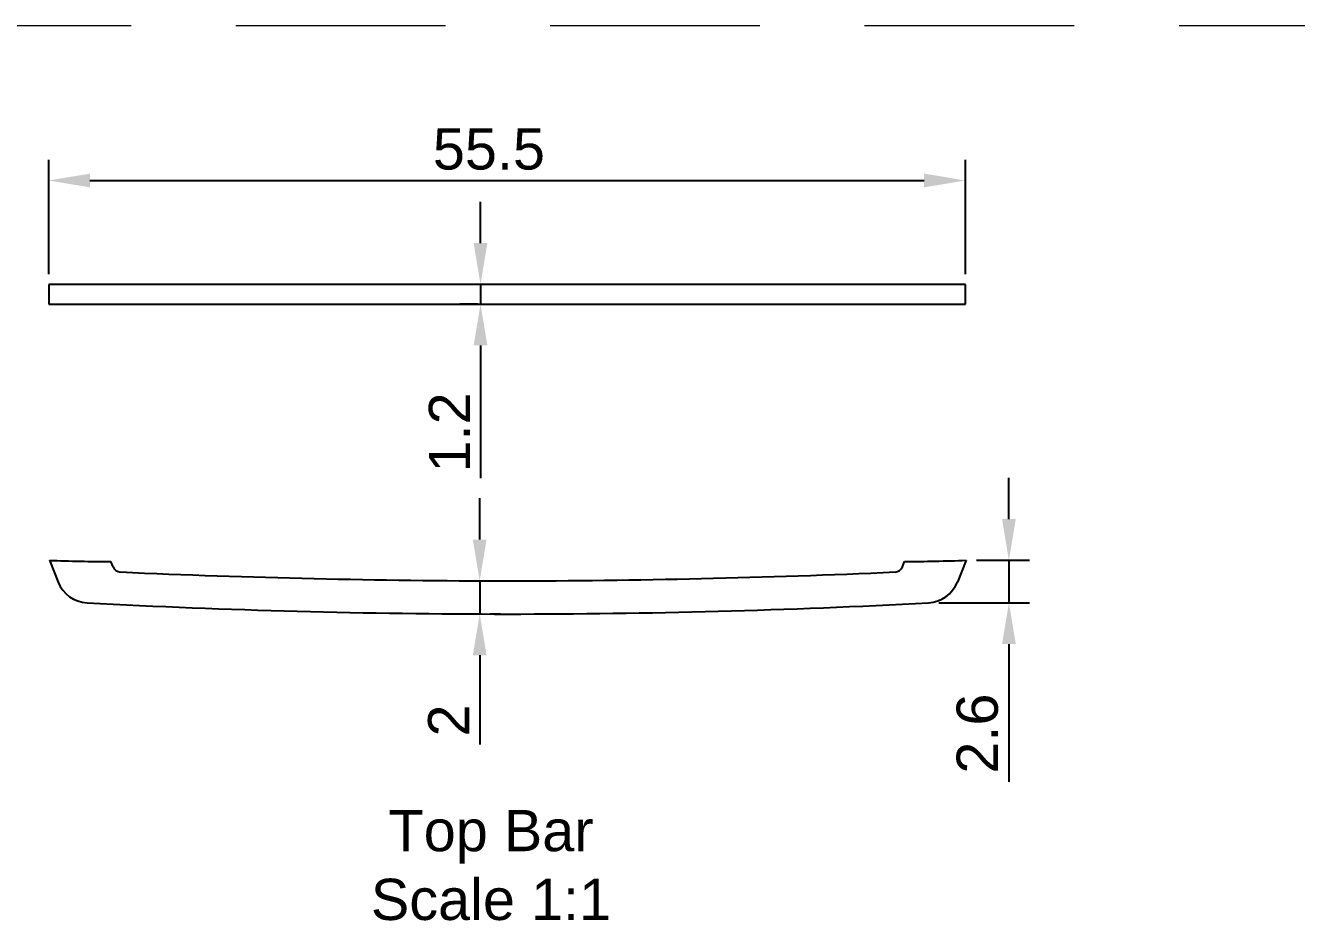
# Model space of a CAD drawing. Header units: millimetres. Extents: x 1336 to 2438, y 1230 to 1601.
# Drawn here: x 2081.5 to 2158.5, y 1454.9 to 1509.1 of the extents above; entities that cross this region are included whole.
import ezdxf

# ---------------------------------------------------------------- set-up
doc = ezdxf.new("R2010")
doc.units = ezdxf.units.MM
doc.linetypes.add('HIDDEN', pattern=[9.525, 6.35, -3.175])
doc.layers.add('Dimension', color=3, linetype='Continuous')
doc.layers.add('绘图层', color=7, linetype='Continuous', lineweight=15)
doc.styles.get("Standard").update_dxf_attribs({"font": 'arial.ttf'})
doc.styles.add('宋体', font='SimSun.ttf')
doc.styles.add('样式 1', font='romant.shx')
doc.dimstyles.new('ISO-25$0', dxfattribs={"dimtxt": 2.5, "dimasz": 2.5, "dimexe": 0.5, "dimexo": 1, "dimgap": 1, "dimtad": 0, "dimtih": 1, "dimtoh": 1, "dimdec": 1, "dimzin": 10, "dimdsep": 46, "dimlunit": 6, "dimtxsty": '样式 1', "dimcen": 0, "dimclrd": 256, "dimclre": 256, "dimclrt": 7, "dimazin": 0, "dimtfac": 1, "dimtdec": 1, "dimtofl": 0, "dimtmove": 0, "dimatfit": 0, "dimfxl": 1, "dimtolj": 1, "dimtzin": 10, "dimarcsym": 0})

# ---------------------------------------------------------------- blocks, each defined once
blk = doc.blocks.new('*D193')
at = {"layer": 'Defpoints', "color": 0, "transparency": 16777216}
for p in [(2138.428, 1499.753), (2082.885, 1493.46), (2138.428, 1493.46)]:
    blk.add_point(p, dxfattribs=at)
at = {"layer": 'Dimension', "color": 0, "lineweight": -2, "transparency": 16777216}
for p, q in [((2082.885, 1494.085), (2082.885, 1501.003)), ((2138.428, 1494.085), (2138.428, 1501.003)), ((2085.385, 1499.753), (2135.928, 1499.753))]:
    blk.add_line(p, q, dxfattribs=at)
at = {"layer": 'Dimension', "color": 0, "transparency": 16777216}
for points in [[(2085.385, 1500.17), (2085.385, 1499.337), (2082.885, 1499.753)], [(2135.928, 1500.17), (2135.928, 1499.337), (2138.428, 1499.753)]]:
    blk.add_solid(points, dxfattribs=at)
at = {"layer": 'Dimension', "color": 0, "transparency": 16777216, "insert": (2109.558, 1501.65), "char_height": 2.5, "attachment_point": 5}
blk.add_mtext('55.5', dxfattribs=at)
blk = doc.blocks.new('*D194')
at = {"layer": 'Defpoints', "color": 0, "transparency": 16777216}
for p in [(2109.504, 1493.46), (2109.05, 1492.26), (2109.504, 1492.26)]:
    blk.add_point(p, dxfattribs=at)
at = {"layer": 'Dimension', "color": 0, "lineweight": -2, "transparency": 16777216}
for p, q in [((2109.05, 1495.96), (2109.05, 1498.46)), ((2108.879, 1493.46), (2107.8, 1493.46)), ((2109.05, 1493.46), (2109.05, 1492.26)), ((2108.879, 1492.26), (2107.8, 1492.26)), ((2109.05, 1489.76), (2109.05, 1481.719))]:
    blk.add_line(p, q, dxfattribs=at)
at = {"layer": 'Dimension', "color": 0, "transparency": 16777216}
for points in [[(2108.633, 1495.96), (2109.466, 1495.96), (2109.05, 1493.46)], [(2108.633, 1489.76), (2109.466, 1489.76), (2109.05, 1492.26)]]:
    blk.add_solid(points, dxfattribs=at)
at = {"layer": 'Dimension', "color": 0, "transparency": 16777216, "insert": (2107.169, 1484.49), "char_height": 2.5, "attachment_point": 5, "rotation": 90}
blk.add_mtext('1.2', dxfattribs=at)
blk = doc.blocks.new('*D195')
at = {"layer": 'Defpoints', "color": 0, "transparency": 16777216}
for p in [(2108.999, 1475.502), (2108.992, 1473.492), (2109.001, 1473.492)]:
    blk.add_point(p, dxfattribs=at)
at = {"layer": 'Dimension', "color": 0, "lineweight": -2, "transparency": 16777216}
for p, q in [((2109.001, 1478.002), (2109.001, 1480.502)), ((2109.001, 1475.502), (2109.001, 1473.492)), ((2109.624, 1475.502), (2110.251, 1475.502)), ((2109.617, 1473.492), (2110.251, 1473.492)), ((2109.001, 1470.992), (2109.001, 1465.586))]:
    blk.add_line(p, q, dxfattribs=at)
at = {"layer": 'Dimension', "color": 0, "transparency": 16777216}
for points in [[(2108.584, 1478.002), (2109.417, 1478.002), (2109.001, 1475.502)], [(2108.584, 1470.992), (2109.417, 1470.992), (2109.001, 1473.492)]]:
    blk.add_solid(points, dxfattribs=at)
at = {"layer": 'Dimension', "color": 0, "transparency": 16777216, "insert": (2107.12, 1467.039), "char_height": 2.5, "attachment_point": 5, "rotation": 90}
blk.add_mtext('2', dxfattribs=at)
blk = doc.blocks.new('*D196')
at = {"layer": 'Defpoints', "color": 0, "transparency": 16777216}
for p in [(2138.471, 1476.744), (2136.191, 1474.166), (2141.065, 1474.166)]:
    blk.add_point(p, dxfattribs=at)
at = {"layer": 'Dimension', "color": 0, "lineweight": -2, "transparency": 16777216}
for p, q in [((2141.065, 1479.244), (2141.065, 1481.744)), ((2139.096, 1476.744), (2142.315, 1476.744)), ((2141.065, 1476.744), (2141.065, 1474.166)), ((2136.816, 1474.166), (2142.315, 1474.166)), ((2141.065, 1471.666), (2141.065, 1463.324))]:
    blk.add_line(p, q, dxfattribs=at)
at = {"layer": 'Dimension', "color": 0, "transparency": 16777216}
for points in [[(2140.649, 1479.244), (2141.482, 1479.244), (2141.065, 1476.744)], [(2140.649, 1471.666), (2141.482, 1471.666), (2141.065, 1474.166)]]:
    blk.add_solid(points, dxfattribs=at)
at = {"layer": 'Dimension', "color": 0, "transparency": 16777216, "insert": (2139.164, 1466.245), "char_height": 2.5, "attachment_point": 5, "rotation": 90}
blk.add_mtext('2.6', dxfattribs=at)

msp = doc.modelspace()

# ---------------------------------------------------------------- linework, layer by layer
at = {"color": 1, "linetype": 'HIDDEN', "lineweight": 9, "ltscale": 2}
msp.add_line((2037.074, 1509.146), (2230.42, 1509.146), dxfattribs=at)
for p, q in [((2138.428, 1493.46), (2082.885, 1493.46)), ((2082.885, 1493.46), (2082.885, 1492.26)), ((2138.428, 1492.26), (2138.428, 1493.46)), ((2082.885, 1492.26), (2138.428, 1492.26))]:
    msp.add_line(p, q)
at = {"ltscale": 1000}
for p, q in [((2082.928, 1476.744), (2083.458, 1475.421)), ((2086.787, 1476.348), (2086.66, 1476.664)), ((2134.613, 1476.348), (2134.74, 1476.664)), ((2138.471, 1476.744), (2137.942, 1475.421))]:
    msp.add_line(p, q, dxfattribs=at)
for centre, start, end in [((2087.517, 1608.386), 268.00421, 269.62725), ((2133.795, 1608.386), 270.41081, 272.03431)]:
    msp.add_arc(centre, 131.725, start, end)
for centre, radius, start, end in [((2087.251, 1476.534), 0.5, 201.80141, 267.44036), ((2111.254, 2013.467), 537.969, 267.44036, 269.94101), ((2110.146, 2013.467), 537.969, 270.05899, 272.55964), ((2134.149, 1476.534), 0.5, 272.55964, 338.19859), ((2085.315, 1476.164), 2, 201.80141, 266.95405), ((2136.085, 1476.164), 2, 273.04595, 338.19859), ((2110.7, 1953.223), 479.734, 266.95405, 270), ((2110.7, 1953.223), 479.734, 270, 273.04595)]:
    msp.add_arc(centre, radius, start, end, dxfattribs=at)

# ---------------------------------------------------------------- texts
at = {"layer": '绘图层', "color": 4, "linetype": 'ByBlock', "lineweight": 9, "insert": (2109.684, 1458.269), "char_height": 2.5, "width": 31.56298, "attachment_point": 5, "style": '宋体'}
msp.add_mtext('{\\fArial|b0|i0|c0|p34;Top Bar\\PScale 1:1}', dxfattribs=at)

# ---------------------------------------------------------------- dimensions: what is measured, and where the dimension line sits
at = {"layer": 'Dimension'}
dim = msp.add_linear_dim(base=(2138.428, 1499.753), p1=(2082.885, 1493.46), p2=(2138.428, 1493.46), dimstyle='ISO-25$0', override={"dimexe": 1.25, "dimexo": 0.625, "dimgap": 0.625, "dimtad": 1, "dimtih": 0, "dimtoh": 0, "dimzin": 8, "dimlunit": 2, "dimtxsty": 'Standard', "dimcen": 2.5, "dimclrd": 0, "dimclre": 0, "dimclrt": 0, "dimadec": 0, "dimtp": 0.2, "dimtm": 0.2, "dimtdec": 2, "dimtofl": 1, "dimatfit": 3, "dimtolj": 0, "dimtzin": 8}, dxfattribs=at)
dim.commit()
dim.dimension.update_dxf_attribs({"geometry": '*D193', "text_midpoint": (2109.558, 1499.753), "dimtype": 160})
for base, p1, p2, picture, middle in [((2109.05, 1492.26), (2109.504, 1493.46), (2109.504, 1492.26), '*D194', (2107.169, 1484.49)), ((2141.065, 1474.166), (2138.471, 1476.744), (2136.191, 1474.166), '*D196', (2139.164, 1466.245)), ((2109.001, 1473.492), (2108.999, 1475.502), (2108.992, 1473.492), '*D195', (2107.12, 1467.039))]:
    dim = msp.add_linear_dim(base=base, p1=p1, p2=p2, angle=90, dimstyle='ISO-25$0', override={"dimexe": 1.25, "dimexo": 0.625, "dimgap": 0.625, "dimtad": 1, "dimtih": 0, "dimtoh": 0, "dimzin": 8, "dimlunit": 2, "dimtxsty": 'Standard', "dimcen": 2.5, "dimclrd": 0, "dimclre": 0, "dimclrt": 0, "dimadec": 0, "dimtp": 0.2, "dimtm": 0.2, "dimtdec": 2, "dimtofl": 1, "dimatfit": 3, "dimtolj": 0, "dimtzin": 8}, dxfattribs=at)
    dim.commit()
    dim.dimension.update_dxf_attribs({"geometry": picture, "text_midpoint": middle})

doc.saveas('drawing.dxf')
